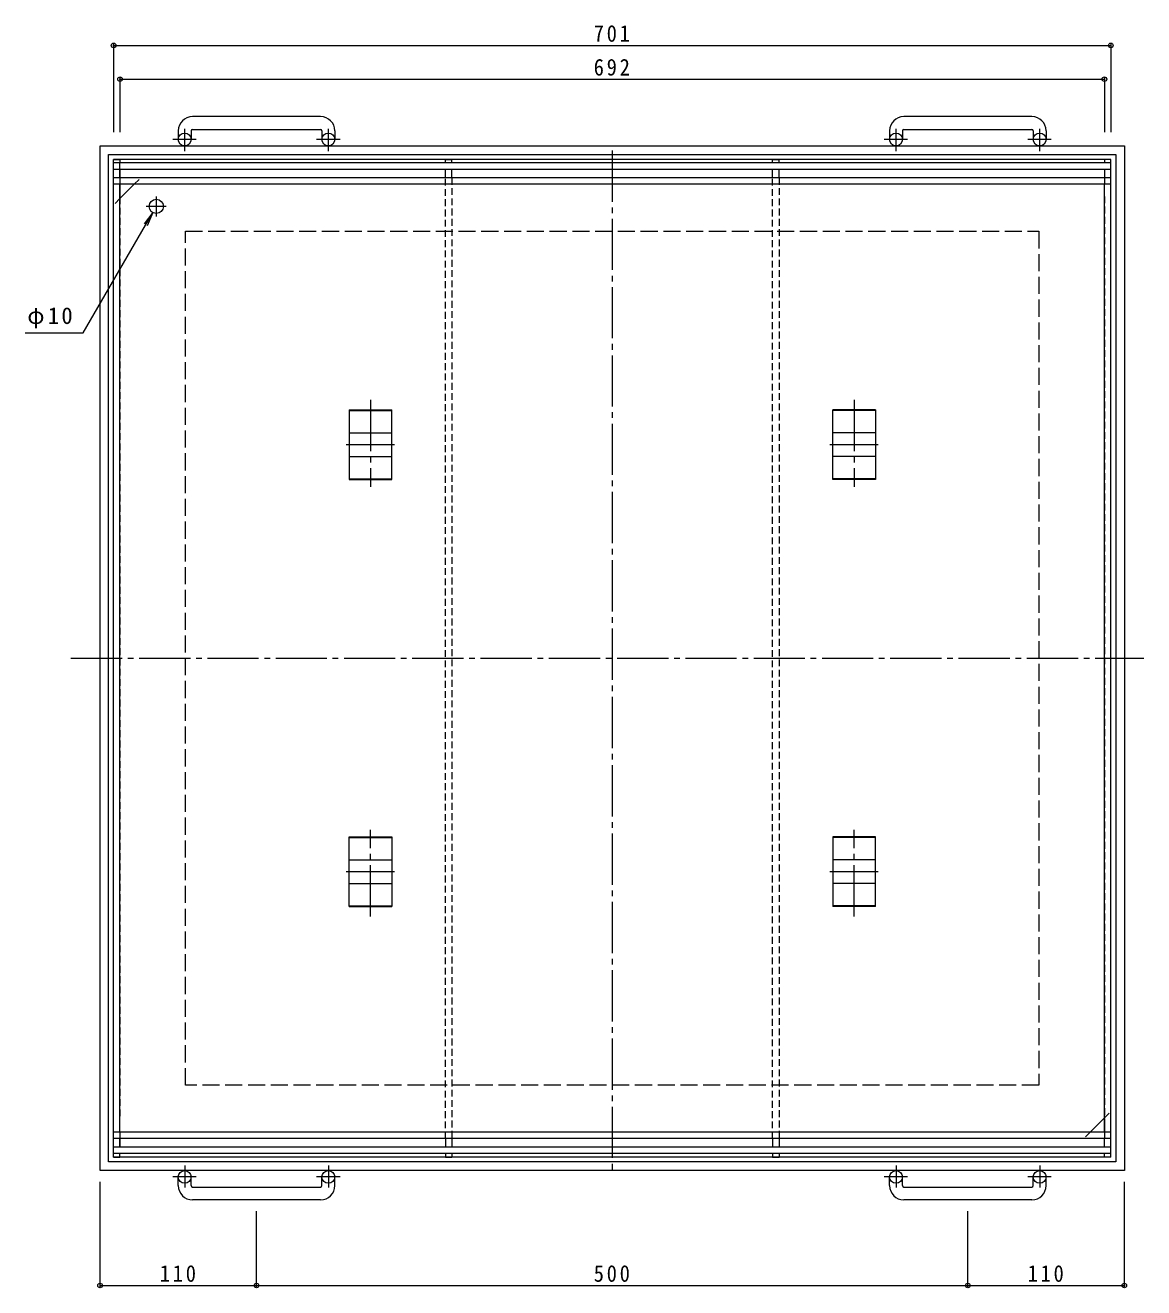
# Model space of a CAD drawing. Units: millimetres at full size, sheet at 1:4. Extents: x -1009 to 1100, y -778 to 755.
# Drawn here: x -1009 to -222, y -391 to 496 of the extents above; entities that cross this region are included whole.
import ezdxf

# ---------------------------------------------------------------- set-up
doc = ezdxf.new("R2010")
doc.units = ezdxf.units.MM
doc.header["$LTSCALE"] = 4
doc.header["$PDMODE"] = 32
doc.header["$PDSIZE"] = 3.2
for name, pattern in [('CHAIN1', [8, 5, -1, 1, -1]), ('CHAIN2', [12, 9, -1, 1, -1]), ('DASHED1', [1.8, 1.2, -0.6]), ('DASHED3', [4, 3, -1])]:
    doc.linetypes.add(name, pattern=pattern)
for name, color, linetype, lineweight in [('0-0_通り芯', 7, 'CHAIN2', 9), ('0-1_躯体', 2, 'DASHED3', 9), ('0-2_仕上', 7, 'Continuous', 9), ('0-3_建具', 4, 'Continuous', 9), ('0-4_その他', 7, 'Continuous', 9), ('0-5_寸法', 7, 'Continuous', 9)]:
    doc.layers.add(name, color=color, linetype=linetype, lineweight=lineweight)
doc.styles.add('ＭＳ ゴシック', font='')
doc.styles.get('ＭＳ ゴシック').set_extended_font_data('MS Gothic')

msp = doc.modelspace()

# ---------------------------------------------------------------- linework, layer by layer
at = {"layer": '0-0_通り芯'}
for p, q in [((-595.992, 408.168), (-595.992, -308.455)), ((-916.492, 375.868), (-916.492, 361.868)), ((-909.492, 368.868), (-923.492, 368.868)), ((-765.992, 232.89), (-765.992, 171.861)), ((-425.992, 232.89), (-425.992, 171.861)), ((-748.992, 201.368), (-782.992, 201.368)), ((-408.992, 201.368), (-442.992, 201.368)), ((-976.506, 51.368), (-222.346, 51.368)), ((-765.992, -130.154), (-765.992, -69.125)), ((-425.992, -130.154), (-425.992, -69.125)), ((-748.992, -98.632), (-782.992, -98.632)), ((-408.992, -98.632), (-442.992, -98.632))]:
    msp.add_line(p, q, dxfattribs=at)
at = {"layer": '0-1_躯体'}
for p, q in [((-295.992, 351.368), (-295.992, -248.632)), ((-295.992, -248.632), (-895.992, -248.632))]:
    msp.add_line(p, q, dxfattribs=at)
msp.add_lwpolyline([(-895.992, -248.632), (-895.992, 351.368), (-295.992, 351.368)], dxfattribs=at)
at = {"layer": '0-2_仕上'}
msp.add_circle((-916.492, 368.868), 5, dxfattribs=at)
at = {"layer": '0-3_建具'}
for p, q in [((-800.992, 431.968), (-890.992, 431.968)), ((-300.992, 431.968), (-390.992, 431.968)), ((-900.992, 421.968), (-900.992, 415.868)), ((-891.992, 421.968), (-891.992, 415.868)), ((-890.992, 422.968), (-800.992, 422.968)), ((-799.992, 421.968), (-799.992, 415.868)), ((-790.992, 421.968), (-790.992, 415.868)), ((-400.992, 421.968), (-400.992, 415.868)), ((-391.992, 421.968), (-391.992, 415.868)), ((-390.992, 422.968), (-300.992, 422.968)), ((-299.992, 421.968), (-299.992, 415.868)), ((-290.992, 421.968), (-290.992, 415.868)), ((-955.992, 411.368), (-235.992, 411.368)), ((-955.992, -308.632), (-955.992, 411.368)), ((-235.992, 411.368), (-235.992, -308.632)), ((-949.992, 405.368), (-241.992, 405.368)), ((-949.992, -302.632), (-949.992, 405.368)), ((-241.992, 405.368), (-241.992, -302.632)), ((-235.992, -308.632), (-955.992, -308.632)), ((-241.992, -302.632), (-949.992, -302.632)), ((-900.992, -319.232), (-900.992, -313.132)), ((-891.992, -319.232), (-891.992, -313.132)), ((-799.992, -319.232), (-799.992, -313.132)), ((-790.992, -319.232), (-790.992, -313.132)), ((-400.992, -319.232), (-400.992, -313.132)), ((-391.992, -319.232), (-391.992, -313.132)), ((-299.992, -319.232), (-299.992, -313.132)), ((-290.992, -319.232), (-290.992, -313.132)), ((-890.992, -320.232), (-800.992, -320.232)), ((-390.992, -320.232), (-300.992, -320.232)), ((-800.992, -329.232), (-890.992, -329.232)), ((-300.992, -329.232), (-390.992, -329.232))]:
    msp.add_line(p, q, dxfattribs=at)
at = {"layer": '0-3_建具', "linetype": 'CHAIN1'}
for p, q in [((-896.492, 407.761), (-896.492, 423.358)), ((-795.492, 407.761), (-795.492, 423.358)), ((-396.492, 407.761), (-396.492, 423.358)), ((-295.492, 407.761), (-295.492, 423.358)), ((-888.329, 415.868), (-904.736, 415.868)), ((-787.329, 415.868), (-803.736, 415.868)), ((-388.329, 415.868), (-404.736, 415.868)), ((-287.329, 415.868), (-303.736, 415.868)), ((-896.492, -305.025), (-896.492, -320.623)), ((-795.492, -305.025), (-795.492, -320.623)), ((-396.492, -305.025), (-396.492, -320.623)), ((-295.492, -305.025), (-295.492, -320.623)), ((-888.329, -313.132), (-904.736, -313.132)), ((-787.329, -313.132), (-803.736, -313.132)), ((-388.329, -313.132), (-404.736, -313.132)), ((-287.329, -313.132), (-303.736, -313.132))]:
    msp.add_line(p, q, dxfattribs=at)
at = {"layer": '0-3_建具'}
for centre in [(-896.492, 415.868), (-795.492, 415.868), (-396.492, 415.868), (-295.492, 415.868), (-896.492, -313.132), (-795.492, -313.132), (-396.492, -313.132), (-295.492, -313.132)]:
    msp.add_circle(centre, 4.5, dxfattribs=at)
for centre, radius, start, end in [((-890.992, 421.968), 10, 90, 180), ((-800.992, 421.968), 10, 0, 90), ((-390.992, 421.968), 10, 90, 180), ((-300.992, 421.968), 10, 0, 90), ((-890.992, 421.968), 1, 90, 180), ((-800.992, 421.968), 1, 0, 90), ((-390.992, 421.968), 1, 90, 180), ((-300.992, 421.968), 1, 0, 90), ((-890.992, -319.232), 10, 180, 270), ((-890.992, -319.232), 1, 180, 270), ((-800.992, -319.232), 10, 270, 0), ((-800.992, -319.232), 1, 270, 0), ((-390.992, -319.232), 10, 180, 270), ((-390.992, -319.232), 1, 180, 270), ((-300.992, -319.232), 10, 270, 0), ((-300.992, -319.232), 1, 270, 0)]:
    msp.add_arc(centre, radius, start, end, dxfattribs=at)
at = {"layer": '0-4_その他'}
for p, q in [((-946.492, 483.168), (-946.492, 421.087)), ((-946.492, 481.968), (-245.492, 481.968)), ((-245.492, 483.168), (-245.492, 421.087)), ((-941.992, 459.425), (-941.992, 421.087)), ((-941.992, 458.225), (-249.992, 458.225)), ((-249.992, 459.425), (-249.992, 421.087)), ((-967.771, 280.05), (-918.992, 364.538)), ((-918.992, 364.538), (-925.08, 356.604)), ((-918.992, 364.538), (-922.819, 355.299)), ((-1008.588, 280.05), (-967.771, 280.05)), ((-955.992, -390.608), (-955.992, -316.632)), ((-235.992, -390.608), (-235.992, -316.632)), ((-845.992, -390.608), (-845.992, -337.232)), ((-345.992, -390.608), (-345.992, -337.232)), ((-955.992, -389.408), (-845.992, -389.408)), ((-845.992, -389.408), (-345.992, -389.408)), ((-345.992, -389.408), (-235.992, -389.408))]:
    msp.add_line(p, q, dxfattribs=at)
for p in [(-946.492, 481.968), (-245.492, 481.968), (-941.992, 458.225), (-249.992, 458.225), (-955.992, -389.408), (-845.992, -389.408), (-345.992, -389.408), (-235.992, -389.408)]:
    msp.add_point(p, dxfattribs=at)
at = {"layer": '0-5_寸法', "color": 2}
for p, q in [((-245.492, 401.868), (-946.492, 401.868)), ((-941.992, 388.868), (-941.992, 394.868)), ((-713.242, 388.868), (-713.242, 394.868)), ((-708.742, 388.868), (-708.742, 394.868)), ((-483.242, 388.868), (-483.242, 394.868)), ((-478.742, 388.868), (-478.742, 394.868)), ((-249.992, 394.868), (-249.992, 388.868)), ((-941.992, 384.368), (-941.992, 375.118)), ((-249.992, -273.132), (-249.992, -281.632)), ((-941.992, -286.132), (-941.992, -292.132)), ((-713.242, -286.132), (-713.242, -292.132)), ((-708.742, -286.132), (-708.742, -292.132)), ((-483.242, -286.132), (-483.242, -292.132)), ((-478.742, -286.132), (-478.742, -292.132)), ((-249.992, -292.132), (-249.992, -286.132)), ((-245.492, -299.132), (-946.492, -299.132))]:
    msp.add_line(p, q, dxfattribs=at)
at = {"layer": '0-5_寸法'}
for p, q in [((-946.492, -299.132), (-946.492, 401.868)), ((-946.492, 401.868), (-941.992, 401.868)), ((-245.492, 399.368), (-946.492, 399.368)), ((-941.992, 401.868), (-941.992, 399.368)), ((-708.742, 399.368), (-708.742, 401.868)), ((-478.742, 399.368), (-478.742, 401.868)), ((-249.992, 401.868), (-249.992, 399.368)), ((-245.492, 401.868), (-249.992, 401.868)), ((-245.492, -299.132), (-245.492, 401.868)), ((-245.492, 394.868), (-946.492, 394.868)), ((-941.992, 394.868), (-941.992, 388.868)), ((-713.242, 388.868), (-713.242, 394.868)), ((-708.742, 388.868), (-708.742, 394.868)), ((-483.242, 388.868), (-483.242, 394.868)), ((-478.742, 388.868), (-478.742, 394.868)), ((-249.992, 394.868), (-249.992, 388.868)), ((-245.492, 388.868), (-946.492, 388.868)), ((-245.492, 384.368), (-946.492, 384.368)), ((-931.992, 384.368), (-941.992, 374.368)), ((-941.992, -281.632), (-941.992, 384.368)), ((-249.992, -281.632), (-249.992, 384.368)), ((-259.992, -281.632), (-249.992, -271.632)), ((-245.492, -281.632), (-946.492, -281.632)), ((-245.492, -286.132), (-946.492, -286.132)), ((-245.492, -292.132), (-946.492, -292.132)), ((-941.992, -292.132), (-941.992, -286.132)), ((-713.242, -286.132), (-713.242, -292.132)), ((-708.742, -286.132), (-708.742, -292.132)), ((-483.242, -286.132), (-483.242, -292.132)), ((-478.742, -286.132), (-478.742, -292.132)), ((-249.992, -292.132), (-249.992, -286.132)), ((-245.492, -296.632), (-946.492, -296.632)), ((-946.492, -299.132), (-941.992, -299.132)), ((-941.992, -299.132), (-941.992, -296.632)), ((-708.742, -296.632), (-708.742, -299.132)), ((-478.742, -296.632), (-478.742, -299.132)), ((-249.992, -299.132), (-249.992, -296.632)), ((-245.492, -299.132), (-249.992, -299.132))]:
    msp.add_line(p, q, dxfattribs=at)
at = {"layer": '0-5_寸法', "color": 2, "linetype": 'DASHED1'}
for p, q in [((-941.992, 394.868), (-941.992, 399.368)), ((-941.992, 388.868), (-941.992, 384.368)), ((-713.242, -286.132), (-713.242, 388.868)), ((-708.742, 388.868), (-708.742, -286.132)), ((-483.242, -286.132), (-483.242, 388.868)), ((-478.742, 388.868), (-478.742, -286.132)), ((-249.992, 388.868), (-249.992, 384.368)), ((-941.992, 375.118), (-941.992, -272.382)), ((-249.992, 375.868), (-249.992, -273.132)), ((-941.992, -281.632), (-941.992, -286.132)), ((-249.992, -281.632), (-249.992, -286.132))]:
    msp.add_line(p, q, dxfattribs=at)
at = {"layer": '0-5_寸法', "linetype": 'DASHED1'}
for p, q in [((-931.992, 384.368), (-927.492, 388.868)), ((-941.992, 374.368), (-946.492, 369.868)), ((-249.992, -271.632), (-245.492, -267.133)), ((-259.992, -281.632), (-264.492, -286.132))]:
    msp.add_line(p, q, dxfattribs=at)
at = {"layer": '0-5_寸法', "color": 3}
for p, q in [((-780.992, 225.822), (-780.992, 176.913)), ((-780.992, 225.822), (-750.992, 225.822)), ((-780.992, 225.322), (-750.992, 225.322)), ((-750.992, 176.913), (-750.992, 225.822)), ((-440.992, 176.913), (-440.992, 225.822)), ((-410.992, 225.822), (-440.992, 225.822)), ((-410.992, 225.322), (-440.992, 225.322)), ((-410.992, 225.822), (-410.992, 176.913)), ((-780.992, 209.734), (-750.992, 209.734)), ((-410.992, 209.734), (-440.992, 209.734)), ((-780.992, 193.002), (-750.992, 193.002)), ((-410.992, 193.002), (-440.992, 193.002)), ((-780.992, 177.413), (-750.992, 177.413)), ((-780.992, 176.913), (-750.992, 176.913)), ((-410.992, 177.413), (-440.992, 177.413)), ((-410.992, 176.913), (-440.992, 176.913)), ((-780.992, -123.087), (-780.992, -74.178)), ((-780.992, -74.178), (-750.992, -74.178)), ((-780.992, -74.678), (-750.992, -74.678)), ((-750.992, -74.178), (-750.992, -123.087)), ((-440.992, -74.178), (-440.992, -123.087)), ((-410.992, -74.178), (-440.992, -74.178)), ((-410.992, -74.678), (-440.992, -74.678)), ((-410.992, -123.087), (-410.992, -74.178)), ((-780.992, -90.266), (-750.992, -90.266)), ((-410.992, -90.266), (-440.992, -90.266)), ((-780.992, -106.998), (-750.992, -106.998)), ((-410.992, -106.998), (-440.992, -106.998)), ((-780.992, -122.587), (-750.992, -122.587)), ((-780.992, -123.087), (-750.992, -123.087)), ((-410.992, -122.587), (-440.992, -122.587)), ((-410.992, -123.087), (-440.992, -123.087))]:
    msp.add_line(p, q, dxfattribs=at)
at = {"layer": '0-5_寸法'}
for points in [[(-713.242, 399.368), (-713.242, 401.868), (-708.742, 401.868)], [(-483.242, 399.368), (-483.242, 401.868), (-478.742, 401.868)], [(-713.242, -296.632), (-713.242, -299.132), (-708.742, -299.132)], [(-483.242, -296.632), (-483.242, -299.132), (-478.742, -299.132)]]:
    msp.add_lwpolyline(points, dxfattribs=at)

# ---------------------------------------------------------------- texts
at = {"layer": '0-4_その他', "color": 2, "char_height": 11.73, "attachment_point": 7, "style": 'ＭＳ ゴシック'}
for s, insert in [('\\T1.27;\\W0.9;701', (-608.992, 484.368)), ('\\T1.27;\\W0.9;692', (-608.992, 460.625)), ('\\T1.19;φ10', (-1007.14, 283.058)), ('\\T1.27;\\W0.9;110', (-913.992, -387.008)), ('\\T1.27;\\W0.9;500', (-608.992, -387.008)), ('\\T1.27;\\W0.9;110', (-303.992, -387.008))]:
    msp.add_mtext(s, dxfattribs=dict(at, insert=insert))

doc.saveas('drawing.dxf')
